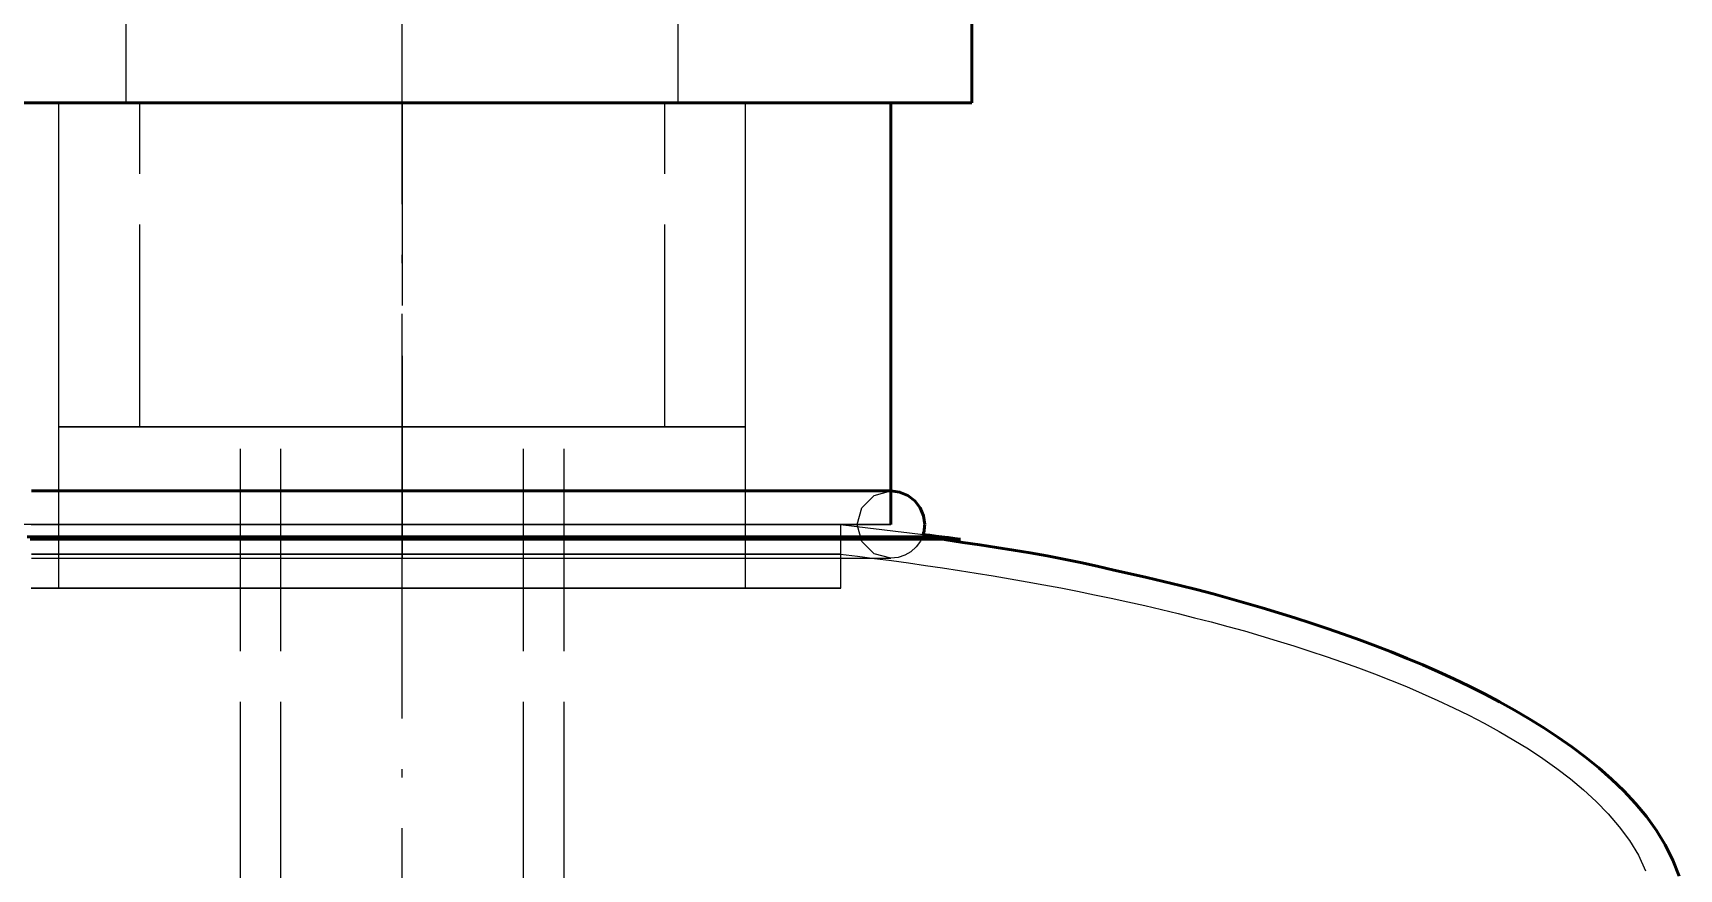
# Model space of a CAD drawing. Header units: millimetres. Extents: x 0 to 594, y 0 to 420.
# Drawn here: x 159.76 to 184.18, y 357.64 to 370.04 of the extents above; entities that cross this region are included whole.
import ezdxf

# ---------------------------------------------------------------- set-up
doc = ezdxf.new("R2010")
doc.units = ezdxf.units.MM
doc.linetypes.add('ISO02-TRAZOS', pattern=[3.75, 3, -0.75])
doc.linetypes.add('ISO04-TRAZO-PUNTO', pattern=[7.625, 6, -0.75, 0.125, -0.75])
for name, color, linetype, lineweight in [('01-VISIBLE', 7, 'CONTINUOUS', 50), ('02-OCULTA', 4, 'ISO02-TRAZOS', 25), ('03-EJE', 1, 'ISO04-TRAZO-PUNTO', 25)]:
    doc.layers.add(name, color=color, linetype=linetype, lineweight=lineweight)

msp = doc.modelspace()

# ---------------------------------------------------------------- linework, layer by layer
at = {"layer": '01-VISIBLE'}
for p, q in [((173.686, 369), (173.686, 371.804)), ((172.486, 362.75), (172.486, 369))]:
    msp.add_line(p, q, dxfattribs=at)
for points in [[(159.56, 369), (159.813, 369), (160.065, 369), (160.317, 369), (160.569, 369), (160.822, 369), (161.074, 369), (161.326, 369), (161.578, 369), (161.831, 369), (162.083, 369), (162.335, 369), (162.587, 369), (162.84, 369), (163.092, 369), (163.344, 369), (163.596, 369), (163.849, 369), (164.101, 369), (164.353, 369), (164.605, 369), (164.857, 369), (165.11, 369), (165.362, 369), (165.614, 369), (165.866, 369), (166.119, 369), (166.371, 369), (166.623, 369), (166.875, 369), (167.128, 369), (167.38, 369), (167.632, 369), (167.884, 369), (168.137, 369), (168.389, 369), (168.641, 369), (168.893, 369), (169.146, 369), (169.398, 369), (169.65, 369), (169.902, 369), (170.155, 369), (170.407, 369), (170.659, 369), (170.911, 369), (171.163, 369), (171.416, 369), (171.668, 369), (171.92, 369), (172.172, 369), (172.425, 369), (172.677, 369), (172.929, 369), (173.181, 369), (173.434, 369), (173.686, 369)], [(172.486, 363.25), (172.236, 363.25), (171.986, 363.25), (171.736, 363.25), (171.486, 363.25), (171.236, 363.25), (170.986, 363.25), (170.736, 363.25), (170.486, 363.25), (170.236, 363.25), (169.986, 363.25), (169.736, 363.25), (169.486, 363.25), (169.236, 363.25), (168.986, 363.25), (168.736, 363.25), (168.486, 363.25), (168.236, 363.25), (167.986, 363.25), (167.736, 363.25), (167.486, 363.25), (167.236, 363.25), (166.986, 363.25), (166.736, 363.25), (166.486, 363.25), (166.236, 363.25), (165.986, 363.25), (165.736, 363.25), (165.486, 363.25), (165.236, 363.25), (164.986, 363.25), (164.736, 363.25), (164.486, 363.25), (164.236, 363.25), (163.986, 363.25), (163.736, 363.25), (163.486, 363.25), (163.236, 363.25), (162.986, 363.25), (162.736, 363.25), (162.486, 363.25), (162.236, 363.25), (161.986, 363.25), (161.736, 363.25), (161.486, 363.25), (161.236, 363.25), (160.986, 363.25), (160.736, 363.25), (160.486, 363.25), (160.236, 363.25), (159.986, 363.25), (159.736, 363.25)], [(172.986, 362.75), (172.969, 362.88), (172.919, 363), (172.839, 363.104), (172.736, 363.183), (172.615, 363.233), (172.486, 363.25)], [(172.986, 362.75), (172.985, 362.725), (172.983, 362.701), (172.98, 362.676), (172.976, 362.651), (172.97, 362.627), (172.964, 362.603)], [(173.073, 362.571), (172.82, 362.571), (172.567, 362.571), (172.315, 362.571), (172.062, 362.571), (171.809, 362.571), (171.556, 362.571), (171.303, 362.571), (171.05, 362.571), (170.798, 362.571), (170.545, 362.571), (170.292, 362.571), (170.039, 362.571), (169.786, 362.571), (169.534, 362.571), (169.281, 362.571), (169.028, 362.571), (168.775, 362.571), (168.522, 362.571), (168.27, 362.571), (168.017, 362.571), (167.764, 362.571), (167.511, 362.571), (167.258, 362.571), (167.006, 362.571), (166.753, 362.571), (166.5, 362.571), (166.247, 362.571), (165.994, 362.571), (165.741, 362.571), (165.489, 362.571), (165.236, 362.571), (164.983, 362.571), (164.73, 362.571), (164.477, 362.571), (164.225, 362.571), (163.972, 362.571), (163.719, 362.571), (163.466, 362.571), (163.213, 362.571), (162.961, 362.571), (162.708, 362.571), (162.455, 362.571), (162.202, 362.571), (161.949, 362.571), (161.697, 362.571), (161.444, 362.571), (161.191, 362.571), (160.938, 362.571), (160.685, 362.571), (160.432, 362.571), (160.18, 362.571), (159.927, 362.571), (159.674, 362.571)], [(159.714, 362.533), (159.965, 362.533), (160.216, 362.533), (160.467, 362.533), (160.718, 362.533), (160.969, 362.533), (161.22, 362.533), (161.471, 362.533), (161.722, 362.533), (161.973, 362.533), (162.224, 362.533), (162.475, 362.533), (162.726, 362.533), (162.977, 362.533), (163.228, 362.533), (163.479, 362.533), (163.73, 362.533), (163.981, 362.533), (164.232, 362.533), (164.483, 362.533), (164.734, 362.533), (164.985, 362.533), (165.236, 362.533), (165.487, 362.533), (165.738, 362.533), (165.989, 362.533), (166.24, 362.533), (166.491, 362.533), (166.742, 362.533), (166.993, 362.533), (167.244, 362.533), (167.495, 362.533), (167.746, 362.533), (167.997, 362.533), (168.248, 362.533), (168.499, 362.533), (168.75, 362.533), (169.001, 362.533), (169.252, 362.533), (169.503, 362.533), (169.754, 362.533), (170.005, 362.533), (170.256, 362.533), (170.507, 362.533), (170.758, 362.533), (171.009, 362.533), (171.26, 362.533), (171.51, 362.533), (171.761, 362.533), (172.012, 362.533), (172.263, 362.533), (172.514, 362.533), (172.765, 362.533), (173.016, 362.533), (173.267, 362.533), (173.518, 362.533)], [(172.964, 362.603), (173.057, 362.592), (173.15, 362.581), (173.243, 362.569), (173.336, 362.558), (173.429, 362.546), (173.518, 362.533)], [(184.177, 357.541), (184.087, 357.777), (183.973, 358.003), (183.841, 358.218), (183.693, 358.423), (183.531, 358.617), (183.358, 358.802), (183.176, 358.977), (182.986, 359.144), (182.79, 359.303), (182.588, 359.455), (182.381, 359.6), (182.169, 359.739), (181.954, 359.872), (181.736, 359.999), (181.515, 360.121), (181.291, 360.239), (181.065, 360.353), (180.837, 360.462), (180.607, 360.567), (180.376, 360.669), (180.143, 360.767), (179.908, 360.862), (179.672, 360.953), (179.436, 361.042), (179.198, 361.127), (178.959, 361.21), (178.719, 361.29), (178.478, 361.368), (178.237, 361.443), (177.995, 361.516), (177.752, 361.587), (177.509, 361.656), (177.265, 361.722), (177.02, 361.786), (176.775, 361.848), (176.529, 361.907), (176.283, 361.965), (176.037, 362.021), (175.79, 362.077), (175.543, 362.132), (175.296, 362.187), (175.049, 362.238), (174.801, 362.286), (174.552, 362.33), (174.302, 362.371), (174.052, 362.41), (173.803, 362.449), (173.553, 362.487), (173.303, 362.526), (173.073, 362.571)], [(173.518, 362.533), (173.444, 362.539), (173.37, 362.546), (173.296, 362.553), (173.222, 362.559), (173.147, 362.566), (173.073, 362.571)]]:
    msp.add_lwpolyline(points, dxfattribs=at)
at = {"layer": '02-OCULTA'}
for p, q in [((161.142, 369), (161.142, 373)), ((169.33, 369), (169.33, 373)), ((160.142, 361.81), (160.142, 369)), ((160.142, 364.2), (160.142, 369)), ((161.342, 364.2), (161.342, 369)), ((165.236, 369), (165.236, 361.81)), ((169.13, 364.2), (169.13, 369)), ((170.33, 361.81), (170.33, 369)), ((170.33, 364.2), (170.33, 369)), ((162.836, 229.625), (162.836, 364.2)), ((163.436, 229.625), (163.436, 364.2)), ((167.036, 229.625), (167.036, 364.2)), ((167.636, 229.625), (167.636, 364.2)), ((171.736, 362.75), (171.736, 362.31)), ((171.741, 361.81), (171.741, 362.75))]:
    msp.add_line(p, q, dxfattribs=at)
for points in [[(165.236, 369), (164.98, 369), (164.724, 369), (164.468, 369), (164.212, 369), (163.956, 369), (163.699, 369), (163.443, 369), (163.187, 369), (162.931, 369), (162.675, 369), (162.419, 369), (162.163, 369), (161.907, 369), (161.651, 369), (161.395, 369), (161.139, 369), (160.883, 369), (160.627, 369), (160.371, 369), (160.115, 369), (159.859, 369), (159.603, 369)], [(165.236, 369), (164.986, 369), (164.736, 369), (164.486, 369), (164.236, 369), (163.986, 369), (163.736, 369), (163.486, 369), (163.236, 369), (162.986, 369), (162.736, 369), (162.486, 369), (162.236, 369), (161.986, 369), (161.736, 369), (161.486, 369), (161.236, 369), (160.986, 369), (160.736, 369), (160.486, 369), (160.236, 369), (159.986, 369), (159.736, 369)], [(159.736, 369), (159.986, 369), (160.236, 369), (160.486, 369), (160.736, 369), (160.986, 369), (161.236, 369), (161.486, 369), (161.736, 369), (161.986, 369), (162.236, 369), (162.486, 369), (162.736, 369), (162.986, 369), (163.236, 369), (163.486, 369), (163.736, 369), (163.986, 369), (164.236, 369), (164.486, 369), (164.736, 369), (164.986, 369), (165.236, 369), (165.486, 369), (165.736, 369), (165.986, 369), (166.236, 369), (166.486, 369), (166.736, 369), (166.986, 369), (167.236, 369), (167.486, 369), (167.736, 369), (167.986, 369), (168.236, 369), (168.486, 369), (168.736, 369), (168.986, 369), (169.236, 369), (169.486, 369), (169.736, 369), (169.986, 369), (170.236, 369), (170.486, 369), (170.736, 369), (170.986, 369), (171.236, 369), (171.486, 369), (171.736, 369), (171.986, 369), (172.236, 369), (172.486, 369)], [(165.236, 369), (164.981, 369), (164.726, 369), (164.472, 369), (164.217, 369), (163.962, 369), (163.708, 369), (163.453, 369), (163.198, 369), (162.944, 369), (162.689, 369), (162.434, 369), (162.179, 369), (161.925, 369), (161.67, 369), (161.415, 369), (161.161, 369), (160.906, 369), (160.651, 369), (160.397, 369), (160.142, 369)], [(160.142, 369), (160.397, 369), (160.651, 369), (160.906, 369), (161.161, 369), (161.415, 369), (161.67, 369), (161.925, 369), (162.179, 369), (162.434, 369), (162.689, 369), (162.944, 369), (163.198, 369), (163.453, 369), (163.708, 369), (163.962, 369), (164.217, 369), (164.472, 369), (164.726, 369), (164.981, 369), (165.236, 369), (165.491, 369), (165.745, 369), (166, 369), (166.255, 369), (166.509, 369), (166.764, 369), (167.019, 369), (167.273, 369), (167.528, 369), (167.783, 369), (168.038, 369), (168.292, 369), (168.547, 369), (168.802, 369), (169.056, 369), (169.311, 369), (169.566, 369), (169.82, 369), (170.075, 369), (170.33, 369)], [(165.236, 369), (164.981, 369), (164.726, 369), (164.472, 369), (164.217, 369), (163.962, 369), (163.708, 369), (163.453, 369), (163.198, 369), (162.944, 369), (162.689, 369), (162.434, 369), (162.179, 369), (161.925, 369), (161.67, 369), (161.415, 369), (161.161, 369), (160.906, 369), (160.651, 369), (160.397, 369), (160.142, 369)], [(160.142, 369), (160.397, 369), (160.651, 369), (160.906, 369), (161.161, 369), (161.415, 369), (161.67, 369), (161.925, 369), (162.179, 369), (162.434, 369), (162.689, 369), (162.944, 369), (163.198, 369), (163.453, 369), (163.708, 369), (163.962, 369), (164.217, 369), (164.472, 369), (164.726, 369), (164.981, 369), (165.236, 369), (165.491, 369), (165.745, 369), (166, 369), (166.255, 369), (166.509, 369), (166.764, 369), (167.019, 369), (167.273, 369), (167.528, 369), (167.783, 369), (168.038, 369), (168.292, 369), (168.547, 369), (168.802, 369), (169.056, 369), (169.311, 369), (169.566, 369), (169.82, 369), (170.075, 369), (170.33, 369)], [(165.236, 369), (164.98, 369), (164.724, 369), (164.468, 369), (164.212, 369), (163.956, 369), (163.701, 369), (163.445, 369), (163.189, 369), (162.933, 369), (162.677, 369), (162.421, 369), (162.165, 369), (161.909, 369), (161.654, 369), (161.398, 369), (161.142, 369)], [(161.142, 369), (161.398, 369), (161.654, 369), (161.909, 369), (162.165, 369), (162.421, 369), (162.677, 369), (162.933, 369), (163.189, 369), (163.445, 369), (163.701, 369), (163.956, 369), (164.212, 369), (164.468, 369), (164.724, 369), (164.98, 369), (165.236, 369), (165.492, 369), (165.748, 369), (166.003, 369), (166.259, 369), (166.515, 369), (166.771, 369), (167.027, 369), (167.283, 369), (167.539, 369), (167.795, 369), (168.05, 369), (168.306, 369), (168.562, 369), (168.818, 369), (169.074, 369), (169.33, 369)], [(165.236, 369), (164.976, 369), (164.717, 369), (164.457, 369), (164.197, 369), (163.938, 369), (163.678, 369), (163.419, 369), (163.159, 369), (162.899, 369), (162.64, 369), (162.38, 369), (162.121, 369), (161.861, 369), (161.601, 369), (161.342, 369)], [(161.342, 369), (161.593, 369), (161.844, 369), (162.096, 369), (162.347, 369), (162.598, 369), (162.849, 369), (163.1, 369), (163.352, 369), (163.603, 369), (163.854, 369), (164.105, 369), (164.357, 369), (164.608, 369), (164.859, 369), (165.11, 369), (165.361, 369), (165.613, 369), (165.864, 369), (166.115, 369), (166.366, 369), (166.618, 369), (166.869, 369), (167.12, 369), (167.371, 369), (167.622, 369), (167.874, 369), (168.125, 369), (168.376, 369), (168.627, 369), (168.879, 369), (169.13, 369)], [(170.33, 369), (170.075, 369), (169.82, 369), (169.566, 369), (169.311, 369), (169.056, 369), (168.802, 369), (168.547, 369), (168.292, 369), (168.038, 369), (167.783, 369), (167.528, 369), (167.273, 369), (167.019, 369), (166.764, 369), (166.509, 369), (166.255, 369), (166, 369), (165.745, 369), (165.491, 369), (165.236, 369)], [(172.486, 369), (172.236, 369), (171.986, 369), (171.736, 369), (171.486, 369), (171.236, 369), (170.986, 369), (170.736, 369), (170.486, 369), (170.236, 369), (169.986, 369), (169.736, 369), (169.486, 369), (169.236, 369), (168.986, 369), (168.736, 369), (168.486, 369), (168.236, 369), (167.986, 369), (167.736, 369), (167.486, 369), (167.236, 369), (166.986, 369), (166.736, 369), (166.486, 369), (166.236, 369), (165.986, 369), (165.736, 369), (165.486, 369), (165.236, 369)], [(173.686, 369), (173.43, 369), (173.174, 369), (172.918, 369), (172.662, 369), (172.406, 369), (172.149, 369), (171.893, 369), (171.637, 369), (171.381, 369), (171.125, 369), (170.869, 369), (170.613, 369), (170.357, 369), (170.101, 369), (169.845, 369), (169.589, 369), (169.333, 369), (169.077, 369), (168.821, 369), (168.565, 369), (168.309, 369), (168.053, 369), (167.796, 369), (167.54, 369), (167.284, 369), (167.028, 369), (166.772, 369), (166.516, 369), (166.26, 369), (166.004, 369), (165.748, 369), (165.492, 369), (165.236, 369)], [(169.33, 369), (169.074, 369), (168.818, 369), (168.562, 369), (168.306, 369), (168.05, 369), (167.795, 369), (167.539, 369), (167.283, 369), (167.027, 369), (166.771, 369), (166.515, 369), (166.259, 369), (166.003, 369), (165.748, 369), (165.492, 369), (165.236, 369)], [(170.33, 369), (170.075, 369), (169.82, 369), (169.566, 369), (169.311, 369), (169.056, 369), (168.802, 369), (168.547, 369), (168.292, 369), (168.038, 369), (167.783, 369), (167.528, 369), (167.273, 369), (167.019, 369), (166.764, 369), (166.509, 369), (166.255, 369), (166, 369), (165.745, 369), (165.491, 369), (165.236, 369)], [(169.13, 369), (168.87, 369), (168.611, 369), (168.351, 369), (168.091, 369), (167.832, 369), (167.572, 369), (167.313, 369), (167.053, 369), (166.793, 369), (166.534, 369), (166.274, 369), (166.015, 369), (165.755, 369), (165.495, 369), (165.236, 369)], [(165.236, 364.2), (164.981, 364.2), (164.726, 364.2), (164.472, 364.2), (164.217, 364.2), (163.962, 364.2), (163.708, 364.2), (163.453, 364.2), (163.198, 364.2), (162.944, 364.2), (162.689, 364.2), (162.434, 364.2), (162.179, 364.2), (161.925, 364.2), (161.67, 364.2), (161.415, 364.2), (161.161, 364.2), (160.906, 364.2), (160.651, 364.2), (160.397, 364.2), (160.142, 364.2)], [(160.142, 364.2), (160.397, 364.2), (160.651, 364.2), (160.906, 364.2), (161.161, 364.2), (161.415, 364.2), (161.67, 364.2), (161.925, 364.2), (162.179, 364.2), (162.434, 364.2), (162.689, 364.2), (162.944, 364.2), (163.198, 364.2), (163.453, 364.2), (163.708, 364.2), (163.962, 364.2), (164.217, 364.2), (164.472, 364.2), (164.726, 364.2), (164.981, 364.2), (165.236, 364.2), (165.491, 364.2), (165.745, 364.2), (166, 364.2), (166.255, 364.2), (166.509, 364.2), (166.764, 364.2), (167.019, 364.2), (167.273, 364.2), (167.528, 364.2), (167.783, 364.2), (168.038, 364.2), (168.292, 364.2), (168.547, 364.2), (168.802, 364.2), (169.056, 364.2), (169.311, 364.2), (169.566, 364.2), (169.82, 364.2), (170.075, 364.2), (170.33, 364.2)], [(165.236, 364.2), (164.976, 364.2), (164.717, 364.2), (164.457, 364.2), (164.197, 364.2), (163.938, 364.2), (163.678, 364.2), (163.419, 364.2), (163.159, 364.2), (162.899, 364.2), (162.64, 364.2), (162.38, 364.2), (162.121, 364.2), (161.861, 364.2), (161.601, 364.2), (161.342, 364.2)], [(161.342, 364.2), (161.593, 364.2), (161.844, 364.2), (162.096, 364.2), (162.347, 364.2), (162.598, 364.2), (162.849, 364.2), (163.1, 364.2), (163.352, 364.2), (163.603, 364.2), (163.854, 364.2), (164.105, 364.2), (164.357, 364.2), (164.608, 364.2), (164.859, 364.2), (165.11, 364.2), (165.361, 364.2), (165.613, 364.2), (165.864, 364.2), (166.115, 364.2), (166.366, 364.2), (166.618, 364.2), (166.869, 364.2), (167.12, 364.2), (167.371, 364.2), (167.622, 364.2), (167.874, 364.2), (168.125, 364.2), (168.376, 364.2), (168.627, 364.2), (168.879, 364.2), (169.13, 364.2)], [(165.236, 364.2), (164.969, 364.2), (164.703, 364.2), (164.436, 364.2), (164.169, 364.2), (163.903, 364.2), (163.636, 364.2), (163.369, 364.2), (163.103, 364.2), (162.836, 364.2)], [(162.836, 364.2), (163.088, 364.2), (163.341, 364.2), (163.594, 364.2), (163.846, 364.2), (164.099, 364.2), (164.352, 364.2), (164.604, 364.2), (164.857, 364.2), (165.11, 364.2), (165.362, 364.2), (165.615, 364.2), (165.867, 364.2), (166.12, 364.2), (166.373, 364.2), (166.625, 364.2), (166.878, 364.2), (167.131, 364.2), (167.383, 364.2), (167.636, 364.2)], [(165.236, 364.2), (164.979, 364.2), (164.722, 364.2), (164.464, 364.2), (164.207, 364.2), (163.95, 364.2), (163.693, 364.2), (163.436, 364.2)], [(163.436, 364.2), (163.693, 364.2), (163.95, 364.2), (164.207, 364.2), (164.464, 364.2), (164.722, 364.2), (164.979, 364.2), (165.236, 364.2), (165.493, 364.2), (165.75, 364.2), (166.007, 364.2), (166.264, 364.2), (166.522, 364.2), (166.779, 364.2), (167.036, 364.2)], [(170.33, 364.2), (170.075, 364.2), (169.82, 364.2), (169.566, 364.2), (169.311, 364.2), (169.056, 364.2), (168.802, 364.2), (168.547, 364.2), (168.292, 364.2), (168.038, 364.2), (167.783, 364.2), (167.528, 364.2), (167.273, 364.2), (167.019, 364.2), (166.764, 364.2), (166.509, 364.2), (166.255, 364.2), (166, 364.2), (165.745, 364.2), (165.491, 364.2), (165.236, 364.2)], [(169.13, 364.2), (168.87, 364.2), (168.611, 364.2), (168.351, 364.2), (168.091, 364.2), (167.832, 364.2), (167.572, 364.2), (167.313, 364.2), (167.053, 364.2), (166.793, 364.2), (166.534, 364.2), (166.274, 364.2), (166.015, 364.2), (165.755, 364.2), (165.495, 364.2), (165.236, 364.2)], [(167.636, 364.2), (167.369, 364.2), (167.103, 364.2), (166.836, 364.2), (166.569, 364.2), (166.303, 364.2), (166.036, 364.2), (165.769, 364.2), (165.503, 364.2), (165.236, 364.2)], [(167.036, 364.2), (166.779, 364.2), (166.522, 364.2), (166.264, 364.2), (166.007, 364.2), (165.75, 364.2), (165.493, 364.2), (165.236, 364.2)], [(165.236, 363.25), (164.986, 363.25), (164.736, 363.25), (164.486, 363.25), (164.236, 363.25), (163.986, 363.25), (163.736, 363.25), (163.486, 363.25), (163.236, 363.25), (162.986, 363.25), (162.736, 363.25), (162.486, 363.25), (162.236, 363.25), (161.986, 363.25), (161.736, 363.25), (161.486, 363.25), (161.236, 363.25), (160.986, 363.25), (160.736, 363.25), (160.486, 363.25), (160.236, 363.25), (159.986, 363.25), (159.736, 363.25)], [(165.236, 363.25), (165.486, 363.25), (165.736, 363.25), (165.986, 363.25), (166.236, 363.25), (166.486, 363.25), (166.736, 363.25), (166.986, 363.25), (167.236, 363.25), (167.486, 363.25), (167.736, 363.25), (167.986, 363.25), (168.236, 363.25), (168.486, 363.25), (168.736, 363.25), (168.986, 363.25), (169.236, 363.25), (169.486, 363.25), (169.736, 363.25), (169.986, 363.25), (170.236, 363.25), (170.486, 363.25), (170.736, 363.25), (170.986, 363.25), (171.236, 363.25), (171.486, 363.25), (171.736, 363.25), (171.986, 363.25), (172.236, 363.25), (172.486, 363.25)], [(172.486, 362.25), (172.236, 362.317), (172.053, 362.5), (171.986, 362.75), (172.053, 363), (172.236, 363.183), (172.486, 363.25)], [(165.236, 362.75), (164.976, 362.75), (164.716, 362.75), (164.456, 362.75), (164.196, 362.75), (163.936, 362.75), (163.676, 362.75), (163.416, 362.75), (163.156, 362.75), (162.896, 362.75), (162.636, 362.75), (162.376, 362.75), (162.116, 362.75), (161.856, 362.75), (161.596, 362.75), (161.336, 362.75), (161.076, 362.75), (160.816, 362.75), (160.556, 362.75), (160.296, 362.75), (160.036, 362.75), (159.776, 362.75), (159.516, 362.75)], [(165.236, 362.75), (164.986, 362.75), (164.735, 362.75), (164.485, 362.75), (164.235, 362.75), (163.985, 362.75), (163.735, 362.75), (163.484, 362.75), (163.234, 362.75), (162.984, 362.75), (162.734, 362.75), (162.484, 362.75), (162.234, 362.75), (161.983, 362.75), (161.733, 362.75), (161.483, 362.75), (161.233, 362.75), (160.983, 362.75), (160.732, 362.75), (160.482, 362.75), (160.232, 362.75), (159.982, 362.75), (159.732, 362.75)], [(159.732, 362.75), (159.982, 362.75), (160.232, 362.75), (160.482, 362.75), (160.732, 362.75), (160.983, 362.75), (161.233, 362.75), (161.483, 362.75), (161.733, 362.75), (161.983, 362.75), (162.234, 362.75), (162.484, 362.75), (162.734, 362.75), (162.984, 362.75), (163.234, 362.75), (163.484, 362.75), (163.735, 362.75), (163.985, 362.75), (164.235, 362.75), (164.485, 362.75), (164.735, 362.75), (164.986, 362.75), (165.236, 362.75), (165.486, 362.75), (165.736, 362.75), (165.986, 362.75), (166.237, 362.75), (166.487, 362.75), (166.737, 362.75), (166.987, 362.75), (167.237, 362.75), (167.488, 362.75), (167.738, 362.75), (167.988, 362.75), (168.238, 362.75), (168.488, 362.75), (168.739, 362.75), (168.989, 362.75), (169.239, 362.75), (169.489, 362.75), (169.739, 362.75), (169.989, 362.75), (170.24, 362.75), (170.49, 362.75), (170.74, 362.75), (170.99, 362.75), (171.24, 362.75), (171.491, 362.75), (171.741, 362.75)], [(165.236, 362.75), (164.986, 362.75), (164.736, 362.75), (164.486, 362.75), (164.236, 362.75), (163.986, 362.75), (163.736, 362.75), (163.486, 362.75), (163.236, 362.75), (162.986, 362.75), (162.736, 362.75), (162.486, 362.75), (162.236, 362.75), (161.986, 362.75), (161.736, 362.75), (161.486, 362.75), (161.236, 362.75), (160.986, 362.75), (160.736, 362.75), (160.486, 362.75), (160.236, 362.75), (159.986, 362.75), (159.736, 362.75)], [(159.736, 362.75), (159.986, 362.75), (160.236, 362.75), (160.486, 362.75), (160.736, 362.75), (160.986, 362.75), (161.236, 362.75), (161.486, 362.75), (161.736, 362.75), (161.986, 362.75), (162.236, 362.75), (162.486, 362.75), (162.736, 362.75), (162.986, 362.75), (163.236, 362.75), (163.486, 362.75), (163.736, 362.75), (163.986, 362.75), (164.236, 362.75), (164.486, 362.75), (164.736, 362.75), (164.986, 362.75), (165.236, 362.75), (165.486, 362.75), (165.736, 362.75), (165.986, 362.75), (166.236, 362.75), (166.486, 362.75), (166.736, 362.75), (166.986, 362.75), (167.236, 362.75), (167.486, 362.75), (167.736, 362.75), (167.986, 362.75), (168.236, 362.75), (168.486, 362.75), (168.736, 362.75), (168.986, 362.75), (169.236, 362.75), (169.486, 362.75), (169.736, 362.75), (169.986, 362.75), (170.236, 362.75), (170.486, 362.75), (170.736, 362.75), (170.986, 362.75), (171.236, 362.75), (171.486, 362.75), (171.736, 362.75), (171.986, 362.75), (172.236, 362.75), (172.486, 362.75)], [(159.755, 362.75), (160.01, 362.75), (160.265, 362.75), (160.52, 362.75), (160.775, 362.75), (161.03, 362.75), (161.285, 362.75), (161.54, 362.75), (161.795, 362.75), (162.05, 362.75), (162.304, 362.75), (162.559, 362.75), (162.814, 362.75), (163.069, 362.75), (163.324, 362.75), (163.579, 362.75), (163.834, 362.75), (164.089, 362.75), (164.344, 362.75), (164.599, 362.75), (164.853, 362.75), (165.108, 362.75), (165.363, 362.75), (165.618, 362.75), (165.873, 362.75), (166.128, 362.75), (166.383, 362.75), (166.638, 362.75), (166.893, 362.75), (167.148, 362.75), (167.403, 362.75), (167.657, 362.75), (167.912, 362.75), (168.167, 362.75), (168.422, 362.75), (168.677, 362.75), (168.932, 362.75), (169.187, 362.75), (169.442, 362.75), (169.697, 362.75), (169.952, 362.75), (170.206, 362.75), (170.461, 362.75), (170.716, 362.75), (170.971, 362.75), (171.226, 362.75), (171.481, 362.75), (171.736, 362.75)], [(171.736, 362.75), (171.476, 362.75), (171.216, 362.75), (170.956, 362.75), (170.696, 362.75), (170.436, 362.75), (170.176, 362.75), (169.916, 362.75), (169.656, 362.75), (169.396, 362.75), (169.136, 362.75), (168.876, 362.75), (168.616, 362.75), (168.356, 362.75), (168.096, 362.75), (167.836, 362.75), (167.576, 362.75), (167.316, 362.75), (167.056, 362.75), (166.796, 362.75), (166.536, 362.75), (166.276, 362.75), (166.016, 362.75), (165.756, 362.75), (165.496, 362.75), (165.236, 362.75)], [(171.741, 362.75), (171.491, 362.75), (171.24, 362.75), (170.99, 362.75), (170.74, 362.75), (170.49, 362.75), (170.24, 362.75), (169.989, 362.75), (169.739, 362.75), (169.489, 362.75), (169.239, 362.75), (168.989, 362.75), (168.739, 362.75), (168.488, 362.75), (168.238, 362.75), (167.988, 362.75), (167.738, 362.75), (167.488, 362.75), (167.237, 362.75), (166.987, 362.75), (166.737, 362.75), (166.487, 362.75), (166.237, 362.75), (165.986, 362.75), (165.736, 362.75), (165.486, 362.75), (165.236, 362.75)], [(172.486, 362.75), (172.236, 362.75), (171.986, 362.75), (171.736, 362.75), (171.486, 362.75), (171.236, 362.75), (170.986, 362.75), (170.736, 362.75), (170.486, 362.75), (170.236, 362.75), (169.986, 362.75), (169.736, 362.75), (169.486, 362.75), (169.236, 362.75), (168.986, 362.75), (168.736, 362.75), (168.486, 362.75), (168.236, 362.75), (167.986, 362.75), (167.736, 362.75), (167.486, 362.75), (167.236, 362.75), (166.986, 362.75), (166.736, 362.75), (166.486, 362.75), (166.236, 362.75), (165.986, 362.75), (165.736, 362.75), (165.486, 362.75), (165.236, 362.75)], [(171.736, 362.75), (171.941, 362.726), (172.145, 362.701), (172.35, 362.677), (172.554, 362.652), (172.759, 362.628), (172.964, 362.603)], [(165.236, 362.571), (164.983, 362.571), (164.73, 362.571), (164.477, 362.571), (164.225, 362.571), (163.972, 362.571), (163.719, 362.571), (163.466, 362.571), (163.213, 362.571), (162.961, 362.571), (162.708, 362.571), (162.455, 362.571), (162.202, 362.571), (161.949, 362.571), (161.697, 362.571), (161.444, 362.571), (161.191, 362.571), (160.938, 362.571), (160.685, 362.571), (160.432, 362.571), (160.18, 362.571), (159.927, 362.571), (159.674, 362.571)], [(165.236, 362.533), (164.985, 362.533), (164.734, 362.533), (164.483, 362.533), (164.232, 362.533), (163.981, 362.533), (163.73, 362.533), (163.479, 362.533), (163.228, 362.533), (162.977, 362.533), (162.726, 362.533), (162.475, 362.533), (162.224, 362.533), (161.973, 362.533), (161.722, 362.533), (161.471, 362.533), (161.22, 362.533), (160.969, 362.533), (160.718, 362.533), (160.467, 362.533), (160.216, 362.533), (159.965, 362.533), (159.714, 362.533)], [(165.236, 362.571), (165.489, 362.571), (165.741, 362.571), (165.994, 362.571), (166.247, 362.571), (166.5, 362.571), (166.753, 362.571), (167.006, 362.571), (167.258, 362.571), (167.511, 362.571), (167.764, 362.571), (168.017, 362.571), (168.27, 362.571), (168.522, 362.571), (168.775, 362.571), (169.028, 362.571), (169.281, 362.571), (169.534, 362.571), (169.786, 362.571), (170.039, 362.571), (170.292, 362.571), (170.545, 362.571), (170.798, 362.571), (171.05, 362.571), (171.303, 362.571), (171.556, 362.571), (171.809, 362.571), (172.062, 362.571), (172.314, 362.571), (172.567, 362.571), (172.82, 362.571), (173.073, 362.571)], [(165.236, 362.533), (165.487, 362.533), (165.738, 362.533), (165.989, 362.533), (166.24, 362.533), (166.491, 362.533), (166.742, 362.533), (166.993, 362.533), (167.244, 362.533), (167.495, 362.533), (167.746, 362.533), (167.997, 362.533), (168.248, 362.533), (168.499, 362.533), (168.75, 362.533), (169.001, 362.533), (169.252, 362.533), (169.503, 362.533), (169.754, 362.533), (170.005, 362.533), (170.256, 362.533), (170.507, 362.533), (170.758, 362.533), (171.009, 362.533), (171.26, 362.533), (171.51, 362.533), (171.761, 362.533), (172.012, 362.533), (172.263, 362.533), (172.514, 362.533), (172.765, 362.533), (173.016, 362.533), (173.267, 362.533), (173.518, 362.533)], [(172.964, 362.603), (172.922, 362.506), (172.861, 362.42), (172.783, 362.348), (172.692, 362.295), (172.591, 362.261), (172.486, 362.25)], [(165.236, 362.31), (164.986, 362.31), (164.736, 362.31), (164.486, 362.31), (164.236, 362.31), (163.986, 362.31), (163.736, 362.31), (163.486, 362.31), (163.236, 362.31), (162.986, 362.31), (162.736, 362.31), (162.486, 362.31), (162.236, 362.31), (161.986, 362.31), (161.736, 362.31), (161.486, 362.31), (161.236, 362.31), (160.986, 362.31), (160.736, 362.31), (160.486, 362.31), (160.236, 362.31), (159.986, 362.31), (159.736, 362.31)], [(159.736, 362.31), (159.986, 362.31), (160.236, 362.31), (160.486, 362.31), (160.736, 362.31), (160.986, 362.31), (161.236, 362.31), (161.486, 362.31), (161.736, 362.31), (161.986, 362.31), (162.236, 362.31), (162.486, 362.31), (162.736, 362.31), (162.986, 362.31), (163.236, 362.31), (163.486, 362.31), (163.736, 362.31), (163.986, 362.31), (164.236, 362.31), (164.486, 362.31), (164.736, 362.31), (164.986, 362.31), (165.236, 362.31), (165.486, 362.31), (165.736, 362.31), (165.986, 362.31), (166.236, 362.31), (166.486, 362.31), (166.736, 362.31), (166.986, 362.31), (167.236, 362.31), (167.486, 362.31), (167.736, 362.31), (167.986, 362.31), (168.236, 362.31), (168.486, 362.31), (168.736, 362.31), (168.986, 362.31), (169.236, 362.31), (169.486, 362.31), (169.736, 362.31), (169.986, 362.31), (170.236, 362.31), (170.486, 362.31), (170.736, 362.31), (170.986, 362.31), (171.236, 362.31), (171.486, 362.31), (171.736, 362.31)], [(159.736, 362.25), (159.986, 362.25), (160.236, 362.25), (160.486, 362.25), (160.736, 362.25), (160.986, 362.25), (161.236, 362.25), (161.486, 362.25), (161.736, 362.25), (161.986, 362.25), (162.236, 362.25), (162.486, 362.25), (162.736, 362.25), (162.986, 362.25), (163.236, 362.25), (163.486, 362.25), (163.736, 362.25), (163.986, 362.25), (164.236, 362.25), (164.486, 362.25), (164.736, 362.25), (164.986, 362.25), (165.236, 362.25)], [(159.736, 362.25), (159.986, 362.25), (160.236, 362.25), (160.486, 362.25), (160.736, 362.25), (160.986, 362.25), (161.236, 362.25), (161.486, 362.25), (161.736, 362.25), (161.986, 362.25), (162.236, 362.25), (162.486, 362.25), (162.736, 362.25), (162.986, 362.25), (163.236, 362.25), (163.486, 362.25), (163.736, 362.25), (163.986, 362.25), (164.236, 362.25), (164.486, 362.25), (164.736, 362.25), (164.986, 362.25), (165.236, 362.25), (165.486, 362.25), (165.736, 362.25), (165.986, 362.25), (166.236, 362.25), (166.486, 362.25), (166.736, 362.25), (166.986, 362.25), (167.236, 362.25), (167.486, 362.25), (167.736, 362.25), (167.986, 362.25), (168.236, 362.25), (168.486, 362.25), (168.736, 362.25), (168.986, 362.25), (169.236, 362.25), (169.486, 362.25), (169.736, 362.25), (169.986, 362.25), (170.236, 362.25), (170.486, 362.25), (170.736, 362.25), (170.986, 362.25), (171.236, 362.25), (171.486, 362.25), (171.736, 362.25), (171.986, 362.25), (172.236, 362.25), (172.486, 362.25)], [(171.736, 362.31), (171.476, 362.31), (171.216, 362.31), (170.956, 362.31), (170.696, 362.31), (170.436, 362.31), (170.176, 362.31), (169.916, 362.31), (169.656, 362.31), (169.396, 362.31), (169.136, 362.31), (168.876, 362.31), (168.616, 362.31), (168.356, 362.31), (168.096, 362.31), (167.836, 362.31), (167.576, 362.31), (167.316, 362.31), (167.056, 362.31), (166.796, 362.31), (166.536, 362.31), (166.276, 362.31), (166.016, 362.31), (165.756, 362.31), (165.496, 362.31), (165.236, 362.31)], [(165.236, 362.25), (165.486, 362.25), (165.736, 362.25), (165.986, 362.25), (166.236, 362.25), (166.486, 362.25), (166.736, 362.25), (166.986, 362.25), (167.236, 362.25), (167.486, 362.25), (167.736, 362.25), (167.986, 362.25), (168.236, 362.25), (168.486, 362.25), (168.736, 362.25), (168.986, 362.25), (169.236, 362.25), (169.486, 362.25), (169.736, 362.25), (169.986, 362.25), (170.236, 362.25), (170.486, 362.25), (170.736, 362.25), (170.986, 362.25), (171.236, 362.25), (171.486, 362.25), (171.736, 362.25), (171.986, 362.25), (172.236, 362.25), (172.486, 362.25)], [(171.736, 362.31), (171.989, 362.28), (172.241, 362.249), (172.493, 362.216), (172.745, 362.182), (172.997, 362.146), (173.249, 362.11), (173.501, 362.071), (173.752, 362.032), (174.003, 361.99), (174.254, 361.948), (174.504, 361.904), (174.755, 361.858), (175.005, 361.811), (175.254, 361.762), (175.504, 361.711), (175.753, 361.659), (176.001, 361.605), (176.25, 361.549), (176.497, 361.492), (176.745, 361.432), (176.991, 361.37), (177.238, 361.307), (177.484, 361.241), (177.729, 361.173), (177.973, 361.102), (178.217, 361.029), (178.46, 360.954), (178.702, 360.876), (178.943, 360.795), (179.184, 360.712), (179.423, 360.626), (179.661, 360.536), (179.898, 360.444), (180.134, 360.348), (180.368, 360.248), (180.6, 360.144), (180.831, 360.036), (181.059, 359.924), (181.285, 359.807), (181.508, 359.685), (181.728, 359.557), (181.945, 359.424), (182.157, 359.283), (182.364, 359.136), (182.566, 358.981), (182.761, 358.818), (182.948, 358.646), (183.125, 358.463), (183.29, 358.269), (183.441, 358.065), (183.574, 357.848), (183.681, 357.617)], [(165.236, 361.81), (164.986, 361.81), (164.735, 361.81), (164.485, 361.81), (164.235, 361.81), (163.985, 361.81), (163.735, 361.81), (163.484, 361.81), (163.234, 361.81), (162.984, 361.81), (162.734, 361.81), (162.484, 361.81), (162.234, 361.81), (161.983, 361.81), (161.733, 361.81), (161.483, 361.81), (161.233, 361.81), (160.983, 361.81), (160.732, 361.81), (160.482, 361.81), (160.232, 361.81), (159.982, 361.81), (159.732, 361.81)], [(159.732, 361.81), (159.982, 361.81), (160.232, 361.81), (160.482, 361.81), (160.732, 361.81), (160.983, 361.81), (161.233, 361.81), (161.483, 361.81), (161.733, 361.81), (161.983, 361.81), (162.234, 361.81), (162.484, 361.81), (162.734, 361.81), (162.984, 361.81), (163.234, 361.81), (163.484, 361.81), (163.735, 361.81), (163.985, 361.81), (164.235, 361.81), (164.485, 361.81), (164.735, 361.81), (164.986, 361.81), (165.236, 361.81), (165.486, 361.81), (165.736, 361.81), (165.986, 361.81), (166.237, 361.81), (166.487, 361.81), (166.737, 361.81), (166.987, 361.81), (167.237, 361.81), (167.488, 361.81), (167.738, 361.81), (167.988, 361.81), (168.238, 361.81), (168.488, 361.81), (168.739, 361.81), (168.989, 361.81), (169.239, 361.81), (169.489, 361.81), (169.739, 361.81), (169.989, 361.81), (170.24, 361.81), (170.49, 361.81), (170.74, 361.81), (170.99, 361.81), (171.24, 361.81), (171.491, 361.81), (171.741, 361.81)], [(165.236, 361.81), (164.981, 361.81), (164.726, 361.81), (164.472, 361.81), (164.217, 361.81), (163.962, 361.81), (163.708, 361.81), (163.453, 361.81), (163.198, 361.81), (162.944, 361.81), (162.689, 361.81), (162.434, 361.81), (162.179, 361.81), (161.925, 361.81), (161.67, 361.81), (161.415, 361.81), (161.161, 361.81), (160.906, 361.81), (160.651, 361.81), (160.397, 361.81), (160.142, 361.81)], [(160.142, 361.81), (160.397, 361.81), (160.651, 361.81), (160.906, 361.81), (161.161, 361.81), (161.415, 361.81), (161.67, 361.81), (161.925, 361.81), (162.179, 361.81), (162.434, 361.81), (162.689, 361.81), (162.944, 361.81), (163.198, 361.81), (163.453, 361.81), (163.708, 361.81), (163.962, 361.81), (164.217, 361.81), (164.472, 361.81), (164.726, 361.81), (164.981, 361.81), (165.236, 361.81), (165.491, 361.81), (165.745, 361.81), (166, 361.81), (166.255, 361.81), (166.509, 361.81), (166.764, 361.81), (167.019, 361.81), (167.273, 361.81), (167.528, 361.81), (167.783, 361.81), (168.038, 361.81), (168.292, 361.81), (168.547, 361.81), (168.802, 361.81), (169.056, 361.81), (169.311, 361.81), (169.566, 361.81), (169.82, 361.81), (170.075, 361.81), (170.33, 361.81)], [(171.741, 361.81), (171.491, 361.81), (171.24, 361.81), (170.99, 361.81), (170.74, 361.81), (170.49, 361.81), (170.24, 361.81), (169.989, 361.81), (169.739, 361.81), (169.489, 361.81), (169.239, 361.81), (168.989, 361.81), (168.739, 361.81), (168.488, 361.81), (168.238, 361.81), (167.988, 361.81), (167.738, 361.81), (167.488, 361.81), (167.237, 361.81), (166.987, 361.81), (166.737, 361.81), (166.487, 361.81), (166.237, 361.81), (165.986, 361.81), (165.736, 361.81), (165.486, 361.81), (165.236, 361.81)], [(170.33, 361.81), (170.075, 361.81), (169.82, 361.81), (169.566, 361.81), (169.311, 361.81), (169.056, 361.81), (168.802, 361.81), (168.547, 361.81), (168.292, 361.81), (168.038, 361.81), (167.783, 361.81), (167.528, 361.81), (167.273, 361.81), (167.019, 361.81), (166.764, 361.81), (166.509, 361.81), (166.255, 361.81), (166, 361.81), (165.745, 361.81), (165.491, 361.81), (165.236, 361.81)]]:
    msp.add_lwpolyline(points, dxfattribs=at)
at = {"layer": '03-EJE'}
msp.add_line((165.236, 215), (165.236, 374), dxfattribs=at)

doc.saveas('drawing.dxf')
